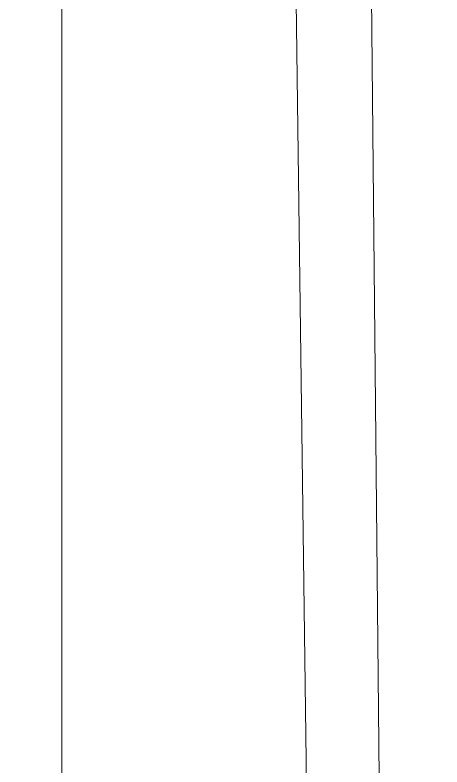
# Model space of a CAD drawing. Header units: millimetres. Extents: x 1 to 3601, y 1 to 1216.
# Drawn here: x 1394.46 to 1409.99, y 995.48 to 1022.87 of the extents above; entities that cross this region are included whole.
import ezdxf

# ---------------------------------------------------------------- set-up
doc = ezdxf.new("R2010")
doc.units = ezdxf.units.MM
doc.layers.get('0').update_dxf_attribs({"lineweight": 5})

msp = doc.modelspace()

# ---------------------------------------------------------------- linework, layer by layer
for points, knots in [([(1396.914, 948.693), (1396.914, 948.693), (1396.914, 948.793), (1396.914, 948.793), (1396.914, 948.793), (1396.914, 948.793), (1396.26, 977.603), (1396.26, 977.603), (1396.26, 977.603), (1396.233, 978.827), (1395.925, 980.028), (1395.36, 981.114), (1395.36, 981.114), (1394.473, 982.818), (1394.456, 984.844), (1395.314, 986.563), (1395.314, 986.563), (1395.868, 987.672), (1396.157, 988.895), (1396.157, 990.136), (1396.157, 990.136), (1396.157, 990.136), (1396.157, 1063.881), (1396.157, 1063.881), (1396.157, 1063.881), (1396.157, 1066.08), (1397.931, 1067.866), (1400.13, 1067.881), (1400.13, 1067.881), (1402.329, 1067.895), (1404.127, 1066.132), (1404.156, 1063.934), (1404.156, 1063.934), (1404.156, 1063.934), (1405.126, 990.195), (1405.126, 990.195), (1405.126, 990.195), (1405.142, 988.955), (1405.447, 987.735), (1406.015, 986.633), (1406.015, 986.633), (1406.015, 986.633), (1406.079, 986.69), (1406.079, 986.69), (1406.079, 986.69), (1406.942, 984.974), (1406.932, 982.949), (1406.051, 981.242), (1406.051, 981.242), (1406.051, 981.242), (1406.041, 981.184), (1406.041, 981.184), (1406.041, 981.184), (1405.491, 980.091), (1405.199, 978.886), (1405.187, 977.662), (1405.187, 977.662), (1405.187, 977.662), (1404.912, 948.845), (1404.912, 948.845), (1404.912, 948.845), (1404.912, 948.845), (1404.912, 948.745), (1404.912, 948.745), (1404.912, 948.745), (1404.892, 946.561), (1403.123, 944.798), (1400.939, 944.784), (1400.939, 944.784), (1398.755, 944.769), (1396.963, 946.509), (1396.914, 948.693)], [0, 0, 0, 0, 0.052632, 0.052632, 0.052632, 0.052632, 0.105263, 0.105263, 0.105263, 0.105263, 0.157895, 0.157895, 0.157895, 0.157895, 0.210526, 0.210526, 0.210526, 0.210526, 0.263158, 0.263158, 0.263158, 0.263158, 0.315789, 0.315789, 0.315789, 0.315789, 0.368421, 0.368421, 0.368421, 0.368421, 0.421053, 0.421053, 0.421053, 0.421053, 0.473684, 0.473684, 0.473684, 0.473684, 0.526316, 0.526316, 0.526316, 0.526316, 0.578947, 0.578947, 0.578947, 0.578947, 0.631579, 0.631579, 0.631579, 0.631579, 0.684211, 0.684211, 0.684211, 0.684211, 0.736842, 0.736842, 0.736842, 0.736842, 0.789474, 0.789474, 0.789474, 0.789474, 0.842105, 0.842105, 0.842105, 0.842105, 0.894737, 0.894737, 0.894737, 0.894737, 1, 1, 1, 1]), ([(1406.402, 1057.866), (1405.249, 1060.385), (1405.97, 1063.366), (1408.147, 1065.079), (1408.147, 1065.079), (1410.324, 1066.792), (1413.391, 1066.792), (1415.568, 1065.078), (1415.568, 1065.078), (1417.745, 1063.365), (1418.466, 1060.384), (1417.312, 1057.865), (1417.312, 1057.865), (1416.845, 1056.844), (1416.596, 1055.636), (1416.585, 1054.513), (1416.585, 1054.513), (1416.585, 1054.513), (1415.849, 980.224), (1415.849, 980.224), (1415.849, 980.224), (1415.827, 978.03), (1414.042, 976.263), (1411.849, 976.264), (1411.849, 976.264), (1409.655, 976.264), (1407.871, 978.031), (1407.849, 980.225), (1407.849, 980.225), (1407.849, 980.225), (1407.126, 1054.514), (1407.126, 1054.514), (1407.126, 1054.514), (1407.115, 1055.637), (1406.869, 1056.845), (1406.402, 1057.866)], [0, 0, 0, 0, 0.1, 0.1, 0.1, 0.1, 0.2, 0.2, 0.2, 0.2, 0.3, 0.3, 0.3, 0.3, 0.4, 0.4, 0.4, 0.4, 0.5, 0.5, 0.5, 0.5, 0.6, 0.6, 0.6, 0.6, 0.7, 0.7, 0.7, 0.7, 0.8, 0.8, 0.8, 0.8, 1, 1, 1, 1])]:
    msp.add_open_spline(points, degree=3, knots=knots)

doc.saveas('drawing.dxf')
